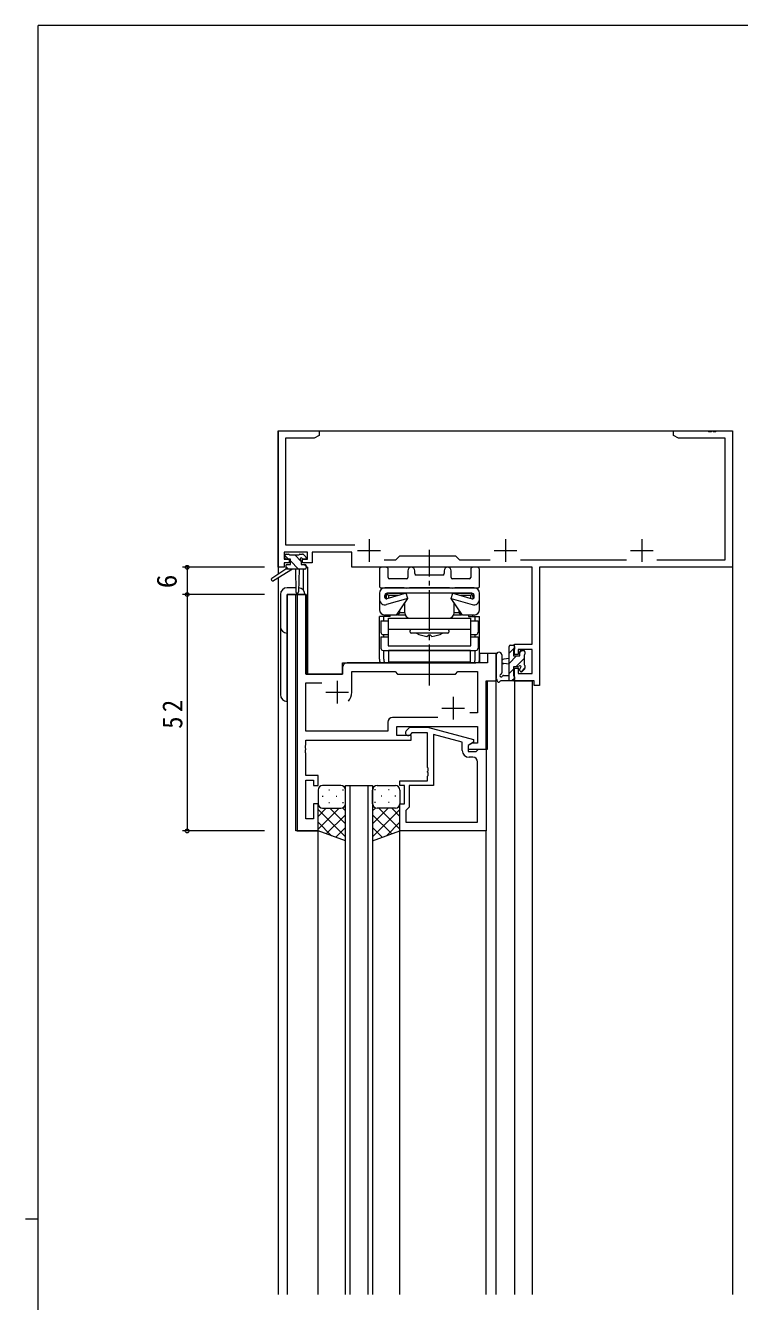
# Model space of a CAD drawing. Units: millimetres on the paper. Extents: x -420 to 373, y -297 to 267.
# Drawn here: x -420.5 to -263.4, y -16.3 to 264.4 of the extents above; entities that cross this region are included whole.
import ezdxf
from ezdxf.enums import TextEntityAlignment as Align

# ---------------------------------------------------------------- set-up
doc = ezdxf.new("R2010")
doc.units = ezdxf.units.MM
doc.linetypes.add('CHAIN2', pattern=[12, 9, -1, 1, -1])
for name, color, linetype, lineweight in [('0-1_YKK_ZWAK', 7, 'Continuous', 9), ('0-3_YKK_11', 7, 'Continuous', 9), ('0-4_YKK_12', 2, 'Continuous', 9), ('0-5_YKK_13', 4, 'Continuous', 9), ('0-7_YKK_D', 6, 'Continuous', 9)]:
    doc.layers.add(name, color=color, linetype=linetype, lineweight=lineweight)
doc.styles.add('ＭＳ ゴシック', font='')
doc.styles.get('ＭＳ ゴシック').set_extended_font_data('MS Gothic')

msp = doc.modelspace()

# ---------------------------------------------------------------- linework, layer by layer
at = {"layer": '0-1_YKK_ZWAK'}
for p, q in [((-417.7, -260.6), (-417.7, 264.4)), ((352.3, 264.4), (-417.7, 264.4)), ((-420.5, 1.9), (-417.7, 1.9))]:
    msp.add_line(p, q, dxfattribs=at)
at = {"layer": '0-3_YKK_11'}
for p, q in [((-364.934, 175.233), (-355.934, 175.233)), ((-364.934, 145.233), (-364.934, 175.233)), ((-355.934, 174.233), (-357.025, 173.603)), ((-355.934, 175.233), (-355.934, 174.233)), ((-277.934, 175.233), (-270.392, 175.233)), ((-277.934, 174.233), (-277.934, 175.233)), ((-276.843, 173.603), (-277.934, 174.233)), ((-270.392, 175.233), (-270.209, 175.113)), ((-270.209, 175.113), (-269.659, 175.113)), ((-269.659, 175.113), (-269.476, 175.233)), ((-269.476, 175.233), (-269.392, 175.233)), ((-269.392, 175.233), (-269.209, 175.113)), ((-269.209, 175.113), (-268.659, 175.113)), ((-268.659, 175.113), (-268.476, 175.233)), ((-268.476, 175.233), (-264.934, 175.233)), ((-264.934, 175.233), (-264.934, 145.233)), ((-363.304, 173.603), (-363.304, 150.163)), ((-357.025, 173.603), (-363.304, 173.603)), ((-266.564, 173.603), (-276.843, 173.603)), ((-266.564, 146.863), (-266.564, 173.603)), ((-363.304, 150.163), (-348.082, 150.163)), ((-347.434, 148.933), (-342.434, 148.933)), ((-344.934, 151.433), (-344.934, 146.433)), ((-317.434, 148.933), (-312.434, 148.933)), ((-314.934, 151.433), (-314.934, 146.433)), ((-287.434, 148.933), (-282.434, 148.933)), ((-284.934, 151.433), (-284.934, 146.433)), ((-363.634, 148.533), (-363.634, 147.033)), ((-358.434, 148.533), (-363.634, 148.533)), ((-363.634, 147.033), (-362.534, 147.033)), ((-363.634, 146.233), (-363.634, 145.233)), ((-362.534, 146.233), (-363.634, 146.233)), ((-362.534, 147.033), (-362.534, 146.233)), ((-359.534, 147.033), (-358.434, 147.033)), ((-359.534, 146.233), (-359.534, 147.033)), ((-357.434, 146.233), (-359.534, 146.233)), ((-358.434, 147.033), (-358.434, 148.533)), ((-357.434, 148.533), (-357.434, 146.233)), ((-348.734, 148.533), (-357.434, 148.533)), ((-348.734, 145.233), (-348.734, 148.533)), ((-341.583, 146.863), (-339.004, 146.863)), ((-339.004, 146.863), (-338.134, 147.733)), ((-338.134, 147.733), (-325.934, 147.733)), ((-325.934, 147.733), (-325.064, 146.863)), ((-325.064, 146.863), (-318.284, 146.863)), ((-311.583, 146.863), (-288.284, 146.863)), ((-281.583, 146.863), (-266.564, 146.863)), ((-363.634, 145.233), (-364.934, 145.233)), ((-309.064, 145.233), (-348.734, 145.233)), ((-309.064, 128.333), (-309.064, 145.233)), ((-307.434, 145.233), (-307.434, 119.233)), ((-264.934, 145.233), (-307.434, 145.233)), ((-358.804, 139.233), (-360.734, 139.233)), ((-360.734, 139.233), (-360.734, 87.233)), ((-358.804, 121.733), (-358.804, 139.233)), ((-312.934, 128.333), (-309.064, 128.333)), ((-312.934, 126.033), (-312.934, 128.333)), ((-312.134, 127.133), (-312.134, 126.033)), ((-309.064, 127.133), (-312.134, 127.133)), ((-309.064, 121.863), (-309.064, 127.133)), ((-318.864, 124.233), (-349.734, 124.233)), ((-318.864, 126.233), (-318.864, 124.233)), ((-316.934, 126.233), (-318.864, 126.233)), ((-316.934, 120.233), (-316.934, 126.233)), ((-312.134, 126.033), (-312.934, 126.033)), ((-350.734, 121.733), (-358.804, 121.733)), ((-350.734, 123.233), (-350.734, 121.733)), ((-348.734, 122.303), (-339.204, 122.303)), ((-348.734, 117.733), (-348.734, 122.303)), ((-339.204, 122.303), (-338.634, 121.733)), ((-338.634, 121.733), (-325.934, 121.733)), ((-325.934, 121.733), (-325.364, 122.303)), ((-325.364, 122.303), (-321.064, 122.303)), ((-321.064, 122.303), (-321.064, 113.233)), ((-312.934, 123.033), (-312.134, 123.033)), ((-312.934, 120.233), (-312.934, 123.033)), ((-312.134, 123.033), (-312.134, 121.863)), ((-312.134, 121.863), (-309.064, 121.863)), ((-358.804, 119.803), (-355.284, 119.803)), ((-358.804, 109.163), (-358.804, 119.803)), ((-351.934, 120.233), (-351.934, 115.233)), ((-319.134, 120.233), (-316.934, 120.233)), ((-319.134, 105.233), (-319.134, 120.233)), ((-308.634, 120.233), (-312.934, 120.233)), ((-308.634, 119.233), (-308.634, 120.233)), ((-307.434, 119.233), (-308.634, 119.233)), ((-354.434, 117.733), (-349.434, 117.733)), ((-326.434, 116.733), (-326.434, 111.733)), ((-328.934, 114.233), (-323.934, 114.233)), ((-321.064, 113.233), (-322.768, 113.233)), ((-340.764, 111.163), (-340.764, 109.163)), ((-329.784, 112.163), (-339.764, 112.163)), ((-329.784, 112.163), (-339.764, 112.163)), ((-338.834, 110.233), (-321.064, 110.233)), ((-338.834, 108.233), (-338.834, 110.233)), ((-336.758, 109.258), (-335.982, 110.033)), ((-335.982, 110.033), (-332.037, 110.033)), ((-332.037, 110.033), (-321.934, 107.326)), ((-321.064, 110.233), (-321.064, 106.533)), ((-340.764, 109.163), (-358.804, 109.163)), ((-358.804, 107.233), (-335.634, 107.233)), ((-358.804, 106.191), (-358.804, 107.233)), ((-335.634, 108.233), (-338.834, 108.233)), ((-335.485, 108.833), (-335.91, 108.409)), ((-335.634, 107.233), (-335.634, 108.233)), ((-332.034, 108.833), (-335.485, 108.833)), ((-332.034, 101.191), (-332.034, 108.833)), ((-330.734, 108.442), (-330.734, 97.233)), ((-324.434, 106.754), (-330.734, 108.442)), ((-324.434, 104.933), (-324.434, 106.754)), ((-321.934, 106.726), (-323.134, 106.033)), ((-321.934, 107.326), (-321.934, 106.726)), ((-358.924, 106.008), (-358.804, 106.191)), ((-358.924, 105.458), (-358.924, 106.008)), ((-358.804, 105.275), (-358.924, 105.458)), ((-358.924, 105.008), (-358.804, 105.192)), ((-358.924, 104.458), (-358.924, 105.008)), ((-358.804, 104.275), (-358.924, 104.458)), ((-358.804, 105.192), (-358.804, 105.275)), ((-358.804, 99.433), (-358.804, 104.275)), ((-322.268, 106.533), (-323.134, 106.033)), ((-323.134, 106.033), (-323.134, 104.733)), ((-323.134, 106.033), (-323.134, 105.233)), ((-323.134, 105.233), (-319.134, 105.233)), ((-323.134, 104.733), (-321.334, 104.733)), ((-321.064, 106.533), (-322.268, 106.533)), ((-321.334, 104.733), (-321.134, 104.933)), ((-321.134, 104.933), (-320.834, 105.233)), ((-320.834, 105.233), (-319.134, 105.233)), ((-319.134, 105.233), (-319.134, 87.233)), ((-331.914, 101.008), (-332.034, 101.191)), ((-322.064, 103.433), (-322.934, 103.433)), ((-321.064, 89.163), (-321.064, 102.433)), ((-356.134, 99.433), (-358.804, 99.433)), ((-358.804, 98.433), (-357.134, 98.433)), ((-358.804, 89.933), (-358.804, 98.433)), ((-357.134, 98.433), (-357.134, 97.233)), ((-356.134, 97.233), (-356.134, 99.433)), ((-332.034, 100.275), (-331.914, 100.458)), ((-332.034, 100.191), (-332.034, 100.275)), ((-331.914, 100.008), (-332.034, 100.191)), ((-332.034, 99.275), (-331.914, 99.458)), ((-332.034, 98.233), (-332.034, 99.275)), ((-331.914, 100.458), (-331.914, 101.008)), ((-331.914, 99.458), (-331.914, 100.008)), ((-357.134, 97.233), (-356.134, 97.233)), ((-338.134, 98.233), (-332.034, 98.233)), ((-338.134, 97.233), (-338.134, 98.233)), ((-337.134, 97.233), (-338.134, 97.233)), ((-337.134, 93.233), (-337.134, 97.233)), ((-336.134, 97.233), (-336.134, 92.433)), ((-330.734, 97.233), (-336.134, 97.233)), ((-357.134, 93.233), (-357.134, 89.933)), ((-356.134, 93.233), (-357.134, 93.233)), ((-356.134, 87.233), (-356.134, 93.233)), ((-338.134, 93.233), (-337.134, 93.233)), ((-338.134, 87.233), (-338.134, 93.233)), ((-357.134, 89.933), (-358.804, 89.933)), ((-336.634, 91.933), (-336.834, 91.733)), ((-336.834, 91.733), (-336.834, 89.163)), ((-336.134, 92.433), (-336.634, 91.933)), ((-360.734, 87.233), (-356.134, 87.233)), ((-319.134, 87.233), (-338.134, 87.233)), ((-336.834, 89.163), (-321.064, 89.163)), ((-336.834, 89.163), (-321.064, 89.163))]:
    msp.add_line(p, q, dxfattribs=at)
for centre, radius, start, end in [((-349.734, 123.233), 1, 90, 179.99998), ((-351.934, 117.733), 3.2, 321.63347, 359.99998), ((-339.764, 111.163), 1, 90, 179.99998), ((-336.334, 108.833), 0.6, 134.99998, 315), ((-322.934, 104.933), 1.5, 180, 269.99998), ((-322.064, 102.433), 1, 0, 89.99998)]:
    msp.add_arc(centre, radius, start, end, dxfattribs=at)
at = {"layer": '0-4_YKK_12'}
for p, q in [((-364.934, 175.233), (-264.934, 175.233)), ((-364.934, 175.233), (-364.934, 143.696)), ((-264.934, 175.233), (-264.934, -14.767)), ((-359.434, 144.833), (-359.434, 140.253)), ((-358.434, 145.233), (-358.734, 145.233)), ((-358.434, 145.233), (-358.434, 121.733)), ((-364.934, 142.906), (-364.934, -14.767)), ((-358.734, 139.233), (-362.934, 139.233)), ((-362.934, 139.233), (-362.934, -14.767)), ((-361.004, 87.233), (-361.004, 139.233)), ((-358.734, 139.233), (-358.734, 121.733)), ((-350.734, 124.233), (-321.434, 124.233)), ((-350.734, 121.733), (-350.734, 124.233)), ((-320.633, 126.233), (-320.633, 124.233)), ((-316.934, 126.233), (-320.633, 126.233)), ((-316.934, -14.767), (-316.934, 126.233)), ((-358.734, 121.733), (-350.734, 121.733)), ((-318.864, 105.233), (-318.864, 120.232)), ((-312.934, 120.233), (-309.034, 120.233)), ((-312.934, 120.233), (-312.934, -14.767)), ((-309.034, 120.233), (-309.034, -14.767)), ((-319.434, 105.233), (-318.864, 105.233)), ((-350.134, 97.234), (-344.134, 97.234)), ((-350.134, -14.767), (-350.134, 97.234)), ((-349.134, 97.234), (-349.134, -14.767)), ((-345.134, -14.767), (-345.134, 97.234)), ((-344.134, 97.234), (-344.134, -14.767)), ((-356.134, 87.233), (-361.004, 87.233)), ((-356.134, -14.767), (-356.134, 87.233)), ((-338.134, -14.767), (-338.134, 87.733)), ((-319.134, -14.767), (-319.134, 87.233))]:
    msp.add_line(p, q, dxfattribs=at)
at = {"layer": '0-5_YKK_13', "linetype": 'CHAIN2'}
msp.add_line((-331.633, 119.233), (-331.633, 149.033), dxfattribs=at)
at = {"layer": '0-5_YKK_13'}
for p, q in [((-363.434, 147.333), (-363.434, 147.833)), ((-362.613, 147.033), (-363.433, 147.853)), ((-363.134, 148.133), (-362.634, 148.133)), ((-362.234, 147.033), (-363.134, 147.033)), ((-362.434, 147.933), (-360.334, 147.933)), ((-362.234, 145.833), (-362.234, 147.033)), ((-360.413, 144.833), (-362.234, 146.654)), ((-359.834, 146.499), (-361.268, 147.933)), ((-360.134, 148.133), (-359.534, 148.133)), ((-359.834, 146.572), (-359.834, 145.833)), ((-359.034, 147.033), (-359.373, 147.033)), ((-359.322, 148.045), (-358.822, 147.545)), ((-363.234, 144.833), (-366.301, 142.783)), ((-361.734, 144.833), (-365.979, 142.276)), ((-363.234, 145.533), (-363.234, 144.833)), ((-362.658, 144.833), (-363.234, 145.409)), ((-359.034, 144.833), (-363.234, 144.833)), ((-362.934, 145.833), (-362.234, 145.833)), ((-361.134, 144.833), (-361.032, 139.825)), ((-360.332, 144.833), (-360.432, 139.825)), ((-359.834, 145.833), (-359.034, 145.833)), ((-358.734, 145.399), (-359.168, 145.833)), ((-358.734, 145.533), (-358.734, 145.133)), ((-342.633, 144.733), (-342.633, 141.033)), ((-341.203, 145.233), (-342.133, 145.233)), ((-340.703, 142.963), (-340.703, 144.733)), ((-336.383, 144.483), (-336.383, 142.963)), ((-334.883, 143.833), (-334.883, 144.483)), ((-328.683, 143.533), (-334.583, 143.533)), ((-328.383, 144.483), (-328.383, 143.833)), ((-326.883, 142.963), (-326.883, 144.483)), ((-322.563, 144.733), (-322.563, 142.963)), ((-321.133, 145.233), (-322.063, 145.233)), ((-320.633, 141.033), (-320.633, 144.733)), ((-361.05, 140.733), (-362.934, 140.733)), ((-342.333, 140.733), (-320.933, 140.733)), ((-337.233, 140.733), (-341.433, 140.733)), ((-336.683, 142.663), (-340.403, 142.663)), ((-327.233, 140.733), (-336.034, 140.733)), ((-322.863, 142.663), (-326.583, 142.663)), ((-321.833, 140.733), (-326.034, 140.733)), ((-364.434, 139.233), (-364.434, 117.233)), ((-362.934, 115.733), (-362.934, 139.233)), ((-362.934, 139.233), (-359.034, 139.233)), ((-342.633, 139.533), (-342.633, 135.933)), ((-341.433, 138.578), (-341.433, 139.033)), ((-341.283, 138.318), (-341.283, 139.39)), ((-341.183, 138.833), (-341.183, 138.282)), ((-336.383, 138.394), (-341.057, 137.023)), ((-340.683, 139.033), (-340.978, 139.328)), ((-322.333, 139.533), (-340.933, 139.533)), ((-338.485, 139.033), (-340.683, 139.033)), ((-340.683, 139.033), (-340.683, 138.41)), ((-340.483, 139.533), (-337.083, 139.533)), ((-337.083, 139.439), (-337.083, 139.533)), ((-326.883, 138.394), (-322.209, 137.023)), ((-326.183, 139.533), (-322.783, 139.533)), ((-326.183, 139.439), (-326.183, 139.533)), ((-322.583, 139.033), (-324.782, 139.033)), ((-322.583, 139.033), (-322.288, 139.328)), ((-322.583, 139.033), (-322.583, 138.396)), ((-322.083, 138.833), (-322.083, 138.282)), ((-321.983, 139.39), (-321.983, 138.318)), ((-321.833, 138.578), (-321.833, 139.033)), ((-320.633, 135.933), (-320.633, 139.533)), ((-338.883, 134.733), (-341.433, 134.733)), ((-341.203, 134.433), (-341.203, 134.733)), ((-340.253, 134.433), (-340.253, 134.733)), ((-338.133, 135.233), (-338.633, 134.733)), ((-338.633, 135.099), (-338.633, 134.733)), ((-336.974, 134.733), (-338.633, 134.733)), ((-338.133, 135.233), (-338.133, 135.831)), ((-337.083, 135.233), (-338.133, 135.233)), ((-337.083, 135.233), (-337.083, 137.369)), ((-324.633, 134.733), (-326.293, 134.733)), ((-326.183, 135.233), (-326.183, 137.369)), ((-325.133, 135.233), (-325.133, 135.831)), ((-324.633, 135.099), (-324.633, 134.733)), ((-321.833, 134.733), (-324.383, 134.733)), ((-323.013, 134.733), (-323.013, 134.433)), ((-322.063, 134.433), (-322.063, 134.733)), ((-342.633, 125.033), (-342.633, 134.433)), ((-340.253, 134.433), (-342.633, 134.433)), ((-342.333, 133.433), (-342.333, 130.933)), ((-342.333, 133.433), (-340.633, 133.433)), ((-341.683, 133.433), (-341.683, 134.433)), ((-340.633, 134.033), (-322.633, 134.033)), ((-340.633, 127.933), (-340.633, 134.033)), ((-335.883, 134.033), (-327.383, 134.033)), ((-323.013, 134.433), (-320.633, 134.433)), ((-322.633, 134.033), (-322.633, 127.933)), ((-322.633, 133.433), (-320.933, 133.433)), ((-321.583, 133.433), (-321.583, 134.433)), ((-320.933, 133.433), (-320.933, 130.933)), ((-320.633, 125.033), (-320.633, 134.433)), ((-342.333, 129.933), (-342.333, 127.433)), ((-342.333, 129.933), (-340.633, 129.933)), ((-341.833, 130.433), (-340.633, 130.433)), ((-341.683, 129.933), (-341.683, 130.433)), ((-340.733, 129.933), (-340.733, 127.933)), ((-322.633, 131.533), (-340.633, 131.533)), ((-335.883, 130.933), (-335.883, 131.333)), ((-327.583, 130.733), (-335.683, 130.733)), ((-332.183, 130.033), (-331.883, 130.333)), ((-327.383, 131.333), (-327.383, 130.933)), ((-322.633, 130.433), (-321.433, 130.433)), ((-322.633, 129.933), (-320.933, 129.933)), ((-322.533, 127.933), (-322.533, 129.933)), ((-321.583, 129.933), (-321.583, 130.433)), ((-320.933, 129.933), (-320.933, 127.433)), ((-341.833, 126.933), (-321.433, 126.933)), ((-341.683, 125.033), (-341.683, 126.933)), ((-340.733, 127.933), (-322.533, 127.933)), ((-340.633, 127.933), (-322.633, 127.933)), ((-322.633, 126.933), (-340.633, 126.933)), ((-340.633, 126.933), (-340.633, 124.433)), ((-322.633, 124.433), (-322.633, 126.933)), ((-321.583, 125.033), (-321.583, 126.933)), ((-314.134, 120.233), (-314.134, 127.833)), ((-312.934, 127.524), (-314.134, 126.324)), ((-313.834, 128.133), (-313.234, 128.133)), ((-313.134, 127.033), (-313.134, 125.733)), ((-312.934, 127.833), (-312.934, 127.233)), ((-311.28, 126.933), (-311.734, 126.479)), ((-311.734, 125.733), (-311.734, 126.633)), ((-311.434, 126.933), (-310.934, 126.933)), ((-310.634, 126.633), (-310.634, 126.133)), ((-320.8, 124.233), (-342.466, 124.233)), ((-340.633, 124.433), (-322.633, 124.433)), ((-316.934, 125.961), (-316.934, 120.799)), ((-315.734, 125.961), (-315.731, 122)), ((-314.134, 125.133), (-315.278, 125.031)), ((-314.134, 123.933), (-315.278, 124.035)), ((-312.48, 125.733), (-314.134, 124.079)), ((-313.134, 125.733), (-311.734, 125.733)), ((-310.834, 125.134), (-312.635, 123.333)), ((-310.834, 125.933), (-310.834, 123.833)), ((-310.634, 123.633), (-310.634, 123.033)), ((-315.314, 121.433), (-314.134, 121.433)), ((-313.134, 122.834), (-314.134, 121.834)), ((-312.934, 120.789), (-313.49, 120.233)), ((-313.134, 123.333), (-313.134, 121.333)), ((-312.195, 123.333), (-313.134, 123.333)), ((-312.934, 121.133), (-312.934, 120.533)), ((-311.734, 122.533), (-311.734, 122.872)), ((-310.634, 123.089), (-311.485, 122.238)), ((-310.722, 122.821), (-311.222, 122.321)), ((-313.234, 120.233), (-315.914, 120.233)), ((-356.134, 96.233), (-356.134, 93.233)), ((-351.134, 97.233), (-355.134, 97.233)), ((-353.799, 96.285), (-353.599, 96.285)), ((-350.769, 96.285), (-350.569, 96.285)), ((-350.134, 93.233), (-350.134, 96.233)), ((-344.134, 93.233), (-344.134, 96.233)), ((-343.499, 96.285), (-343.699, 96.285)), ((-343.134, 97.233), (-339.134, 97.233)), ((-340.469, 96.285), (-340.669, 96.285)), ((-338.134, 96.233), (-338.134, 93.233)), ((-356.134, 87.233), (-356.134, 93.233)), ((-355.214, 94.87), (-355.014, 94.87)), ((-353.799, 93.455), (-353.599, 93.455)), ((-352.184, 94.87), (-351.984, 94.87)), ((-350.769, 93.455), (-350.569, 93.455)), ((-350.134, 85.09), (-350.134, 93.233)), ((-344.134, 93.233), (-344.134, 85.09)), ((-343.499, 93.455), (-343.699, 93.455)), ((-342.084, 94.87), (-342.284, 94.87)), ((-340.469, 93.455), (-340.669, 93.455)), ((-339.054, 94.87), (-339.254, 94.87)), ((-338.134, 87.233), (-338.134, 93.233)), ((-354.342, 92.233), (-356.134, 90.442)), ((-351.513, 92.233), (-356.134, 87.613)), ((-356.134, 91.965), (-350.134, 85.965)), ((-355.134, 92.233), (-351.534, 92.233)), ((-354.734, 92.233), (-351.134, 92.233)), ((-350.134, 90.785), (-354.33, 86.589)), ((-353.574, 92.233), (-350.134, 88.793)), ((-350.802, 92.29), (-350.134, 91.622)), ((-343.466, 92.29), (-344.134, 91.622)), ((-340.694, 92.233), (-344.134, 88.793)), ((-338.134, 91.965), (-344.134, 85.965)), ((-344.134, 90.785), (-339.938, 86.589)), ((-339.534, 92.233), (-343.134, 92.233)), ((-342.754, 92.233), (-338.134, 87.613)), ((-339.134, 92.233), (-342.734, 92.233)), ((-339.926, 92.233), (-338.134, 90.441)), ((-356.134, 89.137), (-353.173, 86.176)), ((-350.134, 85.09), (-356.134, 87.233)), ((-350.134, 87.956), (-352.245, 85.845)), ((-344.134, 87.956), (-342.022, 85.845)), ((-344.134, 85.09), (-338.134, 87.233)), ((-338.134, 89.137), (-341.095, 86.176))]:
    msp.add_line(p, q, dxfattribs=at)
for points in [[(-338.883, 134.733), (-336.383, 138.394), (-336.759, 139.533), (-341.039, 138.293)], [(-324.383, 134.733), (-326.883, 138.394), (-326.507, 139.533), (-322.227, 138.293)], [(-324.633, 134.733), (-325.133, 135.233), (-326.183, 135.233)], [(-331.083, 130.033), (-331.383, 130.333), (-331.883, 130.333)]]:
    msp.add_lwpolyline(points, dxfattribs=at)
for centre, radius, start, end in [((-363.134, 147.833), 0.3, 90, 180), ((-363.134, 147.333), 0.3, 180, 270), ((-362.634, 147.933), 0.2, 0, 90), ((-360.134, 147.933), 0.2, 90, 180), ((-359.834, 147.033), 0.25, 33.05573, 236.94426), ((-360.134, 146.572), 0.3, 0, 56.94426), ((-359.373, 147.333), 0.3, 213.05573, 270), ((-359.534, 147.833), 0.3, 45, 90), ((-359.034, 147.333), 0.3, 270, 45), ((-362.934, 145.533), 0.3, 90, 180), ((-359.034, 145.533), 0.3, 0, 90), ((-359.034, 145.133), 0.3, 270, 0), ((-342.133, 144.733), 0.5, 90, 180), ((-341.203, 144.733), 0.5, 0, 90), ((-335.633, 144.483), 0.75, 0, 180), ((-334.583, 143.833), 0.3, 180, 270), ((-328.683, 143.833), 0.3, 270, 0), ((-327.633, 144.483), 0.75, 0, 180), ((-322.063, 144.733), 0.5, 90, 180), ((-321.133, 144.733), 0.5, 0, 90), ((-366.134, 142.533), 0.3, 123.76904, 301.06146), ((-362.934, 139.233), 1.5, 90, 180), ((-360.534, 139.233), 1.5, 0, 85.40479), ((-342.333, 141.033), 0.3, 180, 270), ((-341.433, 139.533), 1.2, 90, 180), ((-340.403, 142.963), 0.3, 180, 270), ((-336.633, 143.263), 2.6, 256.67462, 283.32536), ((-336.683, 142.963), 0.3, 270, 0), ((-326.633, 143.263), 2.6, 256.67462, 283.32536), ((-326.583, 142.963), 0.3, 180, 270), ((-322.863, 142.963), 0.3, 270, 0), ((-321.833, 139.533), 1.2, 0, 90), ((-320.933, 141.033), 0.3, 270, 0), ((-360.732, 139.831), 0.3, 181.16962, 358.85538), ((-341.433, 138.163), 1.2, 180, 288.25682), ((-340.933, 139.033), 0.5, 90, 180), ((-341.133, 138.578), 0.3, 180, 288.25682), ((-340.483, 138.833), 0.7, 90, 180), ((-322.783, 138.833), 0.7, 0, 90), ((-322.333, 139.033), 0.5, 0, 90), ((-322.133, 138.578), 0.3, 251.74316, 0), ((-321.833, 138.163), 1.2, 251.74316, 0), ((-341.433, 135.933), 1.2, 180, 270), ((-335.883, 135.233), 1.2, 180, 270), ((-327.383, 135.233), 1.2, 270, 0), ((-321.833, 135.933), 1.2, 270, 0), ((-362.934, 132.233), 1.5, 180, 270), ((-341.833, 130.933), 0.5, 180, 270), ((-335.683, 131.333), 0.2, 90, 180), ((-335.683, 130.933), 0.2, 180, 270), ((-331.629, 136.091), 6.083, 241.73492, 264.76866), ((-331.638, 136.091), 6.083, 275.23132, 298.26506), ((-327.583, 131.333), 0.2, 0, 90), ((-327.583, 130.933), 0.2, 270, 0), ((-321.433, 130.933), 0.5, 270, 0), ((-341.833, 127.433), 0.5, 180, 270), ((-321.433, 127.433), 0.5, 270, 0), ((-316.334, 125.961), 0.6, 0.04022, 180.04022), ((-313.834, 127.833), 0.3, 90, 180), ((-313.234, 127.833), 0.3, 0, 90), ((-313.134, 127.233), 0.2, 270, 0), ((-311.434, 126.633), 0.3, 90, 180), ((-310.934, 126.633), 0.3, 0, 90), ((-340.633, 125.033), 2, 180, 203.57817), ((-339.683, 125.033), 2, 180, 203.57817), ((-323.583, 125.033), 2, 336.42181, 0), ((-322.633, 125.033), 2, 336.42181, 0), ((-315.234, 124.533), 0.5, 95.09206, 264.90793), ((-311.734, 123.333), 0.25, 303.05573, 146.94426), ((-310.834, 126.133), 0.2, 270, 0), ((-310.834, 123.633), 0.2, 0, 90), ((-316.634, 120.799), 0.3, 180, 229.47121), ((-315.834, 121.433), 0.3, 109.18974, 330), ((-316.031, 122), 0.3, 289.18974, 0.04022), ((-315.314, 121.133), 0.3, 90, 150), ((-313.134, 121.133), 0.2, 0, 90), ((-312.195, 123.633), 0.3, 270, 326.94426), ((-311.434, 122.872), 0.3, 123.05573, 180), ((-311.434, 122.533), 0.3, 180, 314.99998), ((-310.934, 123.033), 0.3, 314.99998, 0), ((-317.024, 120.343), 0.3, 349.47121, 49.47121), ((-316.434, 120.233), 0.3, 169.47121, 330), ((-315.914, 119.933), 0.3, 90, 150), ((-313.234, 120.533), 0.3, 270, 0), ((-362.934, 117.233), 1.5, 180, 270), ((-355.134, 96.233), 1, 90, 180), ((-351.134, 96.233), 1, 0, 90), ((-343.134, 96.233), 1, 90, 180), ((-339.134, 96.233), 1, 0, 90), ((-355.134, 93.233), 1, 180, 270), ((-355.134, 93.233), 1, 180, 270), ((-351.134, 93.233), 1, 270, 0), ((-351.134, 93.233), 1, 270, 0), ((-343.134, 93.233), 1, 180, 270), ((-343.134, 93.233), 1, 180, 270), ((-339.134, 93.233), 1, 270, 0), ((-339.134, 93.233), 1, 270, 0)]:
    msp.add_arc(centre, radius, start, end, dxfattribs=at)
at = {"layer": '0-7_YKK_D'}
for p, q in [((-367.934, 145.233), (-385.934, 145.233)), ((-384.934, 145.233), (-384.934, 139.233)), ((-367.934, 139.233), (-385.934, 139.233)), ((-367.934, 139.233), (-385.934, 139.233)), ((-384.934, 139.233), (-384.934, 87.233)), ((-367.934, 87.233), (-385.934, 87.233))]:
    msp.add_line(p, q, dxfattribs=at)
for centre in [(-384.934, 145.233), (-384.934, 139.233), (-384.934, 139.233), (-384.934, 87.233)]:
    msp.add_circle(centre, 0.425, dxfattribs=at)

# ---------------------------------------------------------------- texts
at = {"layer": '0-7_YKK_D', "color": 3, "style": 'ＭＳ ゴシック'}
msp.add_text('6', height=4.399, rotation=90, dxfattribs=at).set_placement((-385.934, 140.633), align=Align.BOTTOM_LEFT)
at = {"layer": '0-7_YKK_D', "color": 3, "insert": (-385.934, 109.713), "char_height": 4.399, "attachment_point": 7, "rotation": 90, "style": 'ＭＳ ゴシック'}
msp.add_mtext('\\T1.36;\\W0.9;52', dxfattribs=at)

doc.saveas('drawing.dxf')
